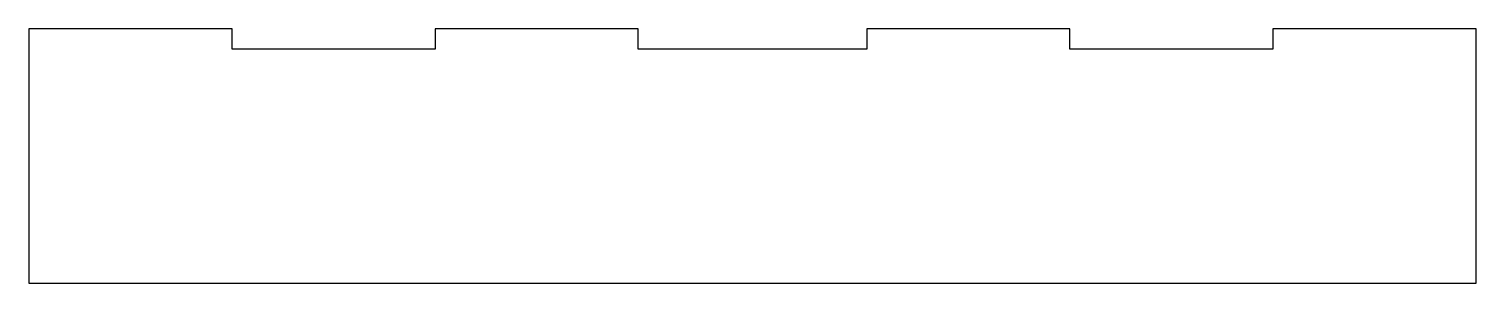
# Model space of a CAD drawing. Header units: millimetres. Extents: x -142 to 142, y -23 to 27.
import ezdxf

# ---------------------------------------------------------------- set-up
doc = ezdxf.new("R2010")
doc.units = ezdxf.units.MM

msp = doc.modelspace()

# ---------------------------------------------------------------- linework, layer by layer
msp.add_lwpolyline([(-142.5, -23), (142.5, -23), (142.5, 27), (102.5, 27), (102.5, 23), (62.5, 23), (62.5, 27), (22.5, 27), (22.5, 23), (-22.5, 23), (-22.5, 27), (-62.5, 27), (-62.5, 23), (-102.5, 23), (-102.5, 27), (-142.5, 27)], close=True)

doc.saveas('drawing.dxf')
